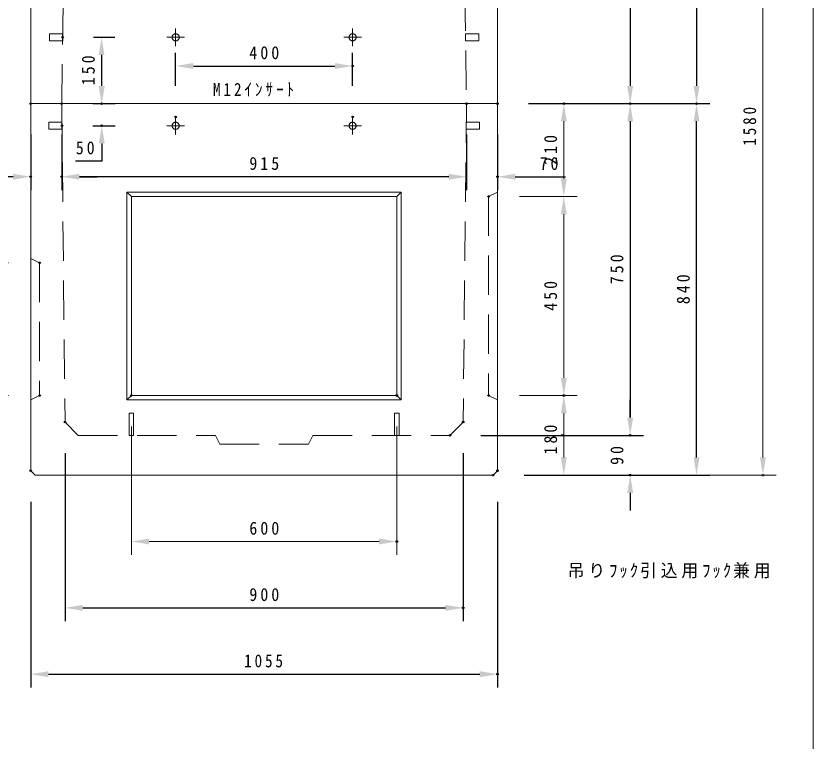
# Model space of a CAD drawing. Units: millimetres, scale not verified. Extents: x -4060 to 4060, y -2828 to 2828.
# Drawn here: x 2258 to 4060, y 0 to 1639 of the extents above; entities that cross this region are included whole.
import ezdxf

# ---------------------------------------------------------------- set-up
doc = ezdxf.new("R2010")
doc.units = ezdxf.units.MM
doc.header["$LTSCALE"] = 7
doc.header["$PDMODE"] = 32
doc.header["$PDSIZE"] = 3.5
doc.linetypes.add('USER1', pattern=[19.05, 12.7, -6.35])
for name, color, linetype, lineweight in [('0-1_DASHED', 7, 'USER1', 18), ('0-5_TXT', 7, 'Continuous', 18), ('0-7_LAYER', 7, 'Continuous', 18), ('0-A_NO', 7, 'Continuous', 18), ('0-B_NO2', 7, 'USER1', 18)]:
    doc.layers.add(name, color=color, linetype=linetype, lineweight=lineweight)
doc.layers.add('0-2_DIM', color=7, linetype='Continuous')
doc.layers.add('0-8_Defpoints', color=7, linetype='Continuous')
doc.styles.add('ＭＳ ゴシック', font='')
doc.styles.get('ＭＳ ゴシック').set_extended_font_data('MS Gothic')

# ---------------------------------------------------------------- blocks, each defined once
blk = doc.blocks.new('D47')
at = {"layer": '0-2_DIM'}
for p, q in [((6542.131, 4338.714), (6542.131, 4378.714)), ((6521.611, 4298.714), (6572.131, 4298.714)), ((6522.131, 4248.714), (6572.131, 4248.714))]:
    blk.add_line(p, q, dxfattribs=at)
blk.add_lwpolyline([(6542.131, 4208.714), (6542.131, 4168.714), (6483.1, 4168.714)], dxfattribs=at)
for points in [[(6535.465, 4338.714), (6548.798, 4338.714), (6542.131, 4298.714)], [(6535.465, 4208.714), (6548.798, 4208.714), (6542.131, 4248.714)]]:
    blk.add_solid(points, dxfattribs=at)
at = {"layer": '0-8_Defpoints'}
for p in [(6451.611, 4298.714), (6452.131, 4248.714), (6542.131, 4248.714)]:
    blk.add_point(p, dxfattribs=at)
at = {"layer": '0-2_DIM', "insert": (6483.416, 4183.714), "char_height": 29.33, "attachment_point": 7, "style": 'ＭＳ ゴシック'}
blk.add_mtext('\\T1.37;\\W0.9;50', dxfattribs=at)
blk = doc.blocks.new('D48')
at = {"layer": '0-8_Defpoints'}
for p in [(6401.611, 3938.714), (6231.611, 3638.714), (6401.611, 3638.714)]:
    blk.add_point(p, dxfattribs=at)
at = {"layer": '0-A_NO'}
for p, q in [((6331.611, 3938.714), (6201.611, 3938.714)), ((6231.611, 3898.714), (6231.611, 3678.714)), ((6331.611, 3638.714), (6201.611, 3638.714))]:
    blk.add_line(p, q, dxfattribs=at)
for points in [[(6224.944, 3898.714), (6238.277, 3898.714), (6231.611, 3938.714)], [(6224.944, 3678.714), (6238.277, 3678.714), (6231.611, 3638.714)]]:
    blk.add_solid(points, dxfattribs=at)
at = {"layer": '0-A_NO', "insert": (6216.611, 3755.314), "char_height": 29.33, "attachment_point": 7, "rotation": 90, "style": 'ＭＳ ゴシック'}
blk.add_mtext('\\T1.38;\\W0.9;300', dxfattribs=at)
blk = doc.blocks.new('D49')
at = {"layer": '0-2_DIM'}
for p, q in [((6381.611, 4228.714), (6381.611, 4103.438)), ((6451.611, 4228.714), (6451.611, 4103.438)), ((6341.611, 4133.438), (6227.579, 4133.438)), ((6491.611, 4133.438), (6531.611, 4133.438))]:
    blk.add_line(p, q, dxfattribs=at)
for points in [[(6341.611, 4140.105), (6341.611, 4126.771), (6381.611, 4133.438)], [(6491.611, 4140.105), (6491.611, 4126.771), (6451.611, 4133.438)]]:
    blk.add_solid(points, dxfattribs=at)
at = {"layer": '0-8_Defpoints'}
for p in [(6381.611, 4298.714), (6451.611, 4298.714), (6381.611, 4133.438)]:
    blk.add_point(p, dxfattribs=at)
at = {"layer": '0-2_DIM', "insert": (6242.895, 4148.438), "char_height": 29.33, "attachment_point": 7, "style": 'ＭＳ ゴシック'}
blk.add_mtext('\\T1.37;\\W0.9;70', dxfattribs=at)
blk = doc.blocks.new('D50')
at = {"layer": '0-2_DIM'}
for p, q in [((7366.611, 4228.714), (7366.611, 4103.438)), ((7436.611, 4228.714), (7436.611, 4103.438)), ((7326.611, 4133.438), (7286.611, 4133.438)), ((7476.611, 4133.438), (7590.642, 4133.438))]:
    blk.add_line(p, q, dxfattribs=at)
for points in [[(7326.611, 4140.105), (7326.611, 4126.771), (7366.611, 4133.438)], [(7476.611, 4140.105), (7476.611, 4126.771), (7436.611, 4133.438)]]:
    blk.add_solid(points, dxfattribs=at)
at = {"layer": '0-8_Defpoints'}
for p in [(7366.611, 4298.714), (7436.611, 4298.714), (7436.611, 4133.438)]:
    blk.add_point(p, dxfattribs=at)
at = {"layer": '0-2_DIM', "insert": (7531.926, 4148.438), "char_height": 29.33, "attachment_point": 7, "style": 'ＭＳ ゴシック'}
blk.add_mtext('\\T1.37;\\W0.9;70', dxfattribs=at)
blk = doc.blocks.new('D51')
at = {"layer": '0-2_DIM'}
for p, q in [((6451.611, 4228.714), (6451.611, 4103.438)), ((7366.611, 4228.714), (7366.611, 4103.438)), ((7326.611, 4133.438), (6491.611, 4133.438))]:
    blk.add_line(p, q, dxfattribs=at)
for points in [[(6491.611, 4140.105), (6491.611, 4126.771), (6451.611, 4133.438)], [(7326.611, 4140.105), (7326.611, 4126.771), (7366.611, 4133.438)]]:
    blk.add_solid(points, dxfattribs=at)
at = {"layer": '0-8_Defpoints'}
for p in [(6451.611, 4298.714), (7366.611, 4298.714), (6451.611, 4133.438)]:
    blk.add_point(p, dxfattribs=at)
at = {"layer": '0-2_DIM', "insert": (6875.711, 4148.438), "char_height": 29.33, "attachment_point": 7, "style": 'ＭＳ ゴシック'}
blk.add_mtext('\\T1.38;\\W0.9;915', dxfattribs=at)
blk = doc.blocks.new('D52')
at = {"layer": '0-2_DIM'}
for p, q in [((6381.611, 3398.714), (6381.611, 2978.714)), ((7436.611, 3398.714), (7436.611, 2978.714)), ((6421.611, 3008.714), (7396.611, 3008.714))]:
    blk.add_line(p, q, dxfattribs=at)
for points in [[(6421.611, 3015.381), (6421.611, 3002.048), (6381.611, 3008.714)], [(7396.611, 3015.381), (7396.611, 3002.048), (7436.611, 3008.714)]]:
    blk.add_solid(points, dxfattribs=at)
at = {"layer": '0-8_Defpoints'}
for p in [(6381.611, 3468.714), (7436.611, 3468.714), (7436.611, 3008.714)]:
    blk.add_point(p, dxfattribs=at)
at = {"layer": '0-2_DIM', "insert": (6864.011, 3023.714), "char_height": 29.33, "attachment_point": 7, "style": 'ＭＳ ゴシック'}
blk.add_mtext('\\T1.39;\\W0.85;1055', dxfattribs=at)
blk = doc.blocks.new('D53')
at = {"layer": '0-2_DIM'}
for p, q in [((6459.111, 3508.714), (6459.111, 3128.714)), ((7359.111, 3508.714), (7359.111, 3128.714)), ((6499.111, 3158.714), (7319.111, 3158.714))]:
    blk.add_line(p, q, dxfattribs=at)
for points in [[(6499.111, 3165.381), (6499.111, 3152.048), (6459.111, 3158.714)], [(7319.111, 3165.381), (7319.111, 3152.048), (7359.111, 3158.714)]]:
    blk.add_solid(points, dxfattribs=at)
at = {"layer": '0-8_Defpoints'}
for p in [(6459.111, 3578.714), (7359.111, 3578.714), (7359.111, 3158.714)]:
    blk.add_point(p, dxfattribs=at)
at = {"layer": '0-2_DIM', "insert": (6875.711, 3173.714), "char_height": 29.33, "attachment_point": 7, "style": 'ＭＳ ゴシック'}
blk.add_mtext('\\T1.38;\\W0.9;900', dxfattribs=at)
blk = doc.blocks.new('D54')
at = {"layer": '0-8_Defpoints'}
for p in [(6609.111, 3638.714), (7209.111, 3638.714), (7209.111, 3308.714)]:
    blk.add_point(p, dxfattribs=at)
at = {"layer": '0-A_NO'}
for p, q in [((6609.111, 3568.714), (6609.111, 3278.714)), ((7209.111, 3568.714), (7209.111, 3278.714)), ((6649.111, 3308.714), (7169.111, 3308.714))]:
    blk.add_line(p, q, dxfattribs=at)
for points in [[(6649.111, 3315.381), (6649.111, 3302.048), (6609.111, 3308.714)], [(7169.111, 3315.381), (7169.111, 3302.048), (7209.111, 3308.714)]]:
    blk.add_solid(points, dxfattribs=at)
at = {"layer": '0-A_NO', "insert": (6875.711, 3323.714), "char_height": 29.33, "attachment_point": 7, "style": 'ＭＳ ゴシック'}
blk.add_mtext('\\T1.38;\\W0.9;600', dxfattribs=at)
blk = doc.blocks.new('D55')
at = {"layer": '0-8_Defpoints'}
for p in [(7416.611, 3638.714), (7586.611, 3638.714), (7426.611, 3458.714)]:
    blk.add_point(p, dxfattribs=at)
at = {"layer": '0-A_NO'}
for p, q in [((7486.611, 3638.714), (7616.611, 3638.714)), ((7586.611, 3498.714), (7586.611, 3598.714)), ((7496.611, 3458.714), (7616.611, 3458.714))]:
    blk.add_line(p, q, dxfattribs=at)
for points in [[(7579.944, 3598.714), (7593.277, 3598.714), (7586.611, 3638.714)], [(7579.944, 3498.714), (7593.277, 3498.714), (7586.611, 3458.714)]]:
    blk.add_solid(points, dxfattribs=at)
at = {"layer": '0-A_NO', "insert": (7571.611, 3505.415), "char_height": 29.33, "attachment_point": 7, "rotation": 90, "style": 'ＭＳ ゴシック'}
blk.add_mtext('\\T1.38;\\W0.9;180', dxfattribs=at)
blk = doc.blocks.new('D56')
at = {"layer": '0-2_DIM'}
for p, q in [((7506.611, 4298.714), (7916.611, 4298.714)), ((7886.611, 3498.714), (7886.611, 4258.714)), ((7496.611, 3458.714), (7916.611, 3458.714))]:
    blk.add_line(p, q, dxfattribs=at)
for points in [[(7879.944, 4258.714), (7893.277, 4258.714), (7886.611, 4298.714)], [(7879.944, 3498.714), (7893.277, 3498.714), (7886.611, 3458.714)]]:
    blk.add_solid(points, dxfattribs=at)
at = {"layer": '0-8_Defpoints'}
for p in [(7436.611, 4298.714), (7886.611, 4298.714), (7426.611, 3458.714)]:
    blk.add_point(p, dxfattribs=at)
at = {"layer": '0-2_DIM', "insert": (7871.611, 3845.314), "char_height": 29.33, "attachment_point": 7, "rotation": 90, "style": 'ＭＳ ゴシック'}
blk.add_mtext('\\T1.38;\\W0.9;840', dxfattribs=at)
blk = doc.blocks.new('D57')
at = {"layer": '0-2_DIM'}
for p, q in [((7736.611, 3588.714), (7736.611, 3628.714)), ((7652.861, 3548.714), (7766.611, 3548.714)), ((7496.611, 3458.714), (7766.611, 3458.714)), ((7736.611, 3418.714), (7736.611, 3378.714))]:
    blk.add_line(p, q, dxfattribs=at)
for points in [[(7729.944, 3588.714), (7743.277, 3588.714), (7736.611, 3548.714)], [(7729.944, 3418.714), (7743.277, 3418.714), (7736.611, 3458.714)]]:
    blk.add_solid(points, dxfattribs=at)
at = {"layer": '0-8_Defpoints'}
for p in [(7582.861, 3548.714), (7426.611, 3458.714), (7736.611, 3458.714)]:
    blk.add_point(p, dxfattribs=at)
at = {"layer": '0-2_DIM', "insert": (7721.611, 3482.014), "char_height": 29.33, "attachment_point": 7, "rotation": 90, "style": 'ＭＳ ゴシック'}
blk.add_mtext('\\T1.37;\\W0.9;90', dxfattribs=at)
blk = doc.blocks.new('D58')
at = {"layer": '0-2_DIM'}
for p, q in [((7506.611, 4298.714), (7766.611, 4298.714)), ((7736.611, 4258.714), (7736.611, 3588.714)), ((7399.111, 3548.714), (7766.611, 3548.714))]:
    blk.add_line(p, q, dxfattribs=at)
for points in [[(7729.944, 4258.714), (7743.277, 4258.714), (7736.611, 4298.714)], [(7729.944, 3588.714), (7743.277, 3588.714), (7736.611, 3548.714)]]:
    blk.add_solid(points, dxfattribs=at)
at = {"layer": '0-8_Defpoints'}
for p in [(7436.611, 4298.714), (7329.111, 3548.714), (7736.611, 3548.714)]:
    blk.add_point(p, dxfattribs=at)
at = {"layer": '0-2_DIM', "insert": (7721.611, 3890.314), "char_height": 29.33, "attachment_point": 7, "rotation": 90, "style": 'ＭＳ ゴシック'}
blk.add_mtext('\\T1.38;\\W0.9;750', dxfattribs=at)
blk = doc.blocks.new('D59')
at = {"layer": '0-8_Defpoints'}
for p in [(7416.611, 4088.714), (7416.611, 3638.714), (7586.611, 3638.714)]:
    blk.add_point(p, dxfattribs=at)
at = {"layer": '0-A_NO'}
for p, q in [((7486.611, 4088.714), (7616.611, 4088.714)), ((7586.611, 4048.714), (7586.611, 3678.714)), ((7486.611, 3638.714), (7616.611, 3638.714))]:
    blk.add_line(p, q, dxfattribs=at)
for points in [[(7579.944, 4048.714), (7593.277, 4048.714), (7586.611, 4088.714)], [(7579.944, 3678.714), (7593.277, 3678.714), (7586.611, 3638.714)]]:
    blk.add_solid(points, dxfattribs=at)
at = {"layer": '0-A_NO', "insert": (7571.611, 3830.314), "char_height": 29.33, "attachment_point": 7, "rotation": 90, "style": 'ＭＳ ゴシック'}
blk.add_mtext('\\T1.38;\\W0.9;450', dxfattribs=at)
blk = doc.blocks.new('D60')
at = {"layer": '0-8_Defpoints'}
for p in [(7436.611, 4298.714), (7586.611, 4298.714), (7416.611, 4088.714)]:
    blk.add_point(p, dxfattribs=at)
at = {"layer": '0-A_NO'}
for p, q in [((7506.611, 4298.714), (7616.611, 4298.714)), ((7586.611, 4128.714), (7586.611, 4258.714)), ((7486.611, 4088.714), (7616.611, 4088.714))]:
    blk.add_line(p, q, dxfattribs=at)
for points in [[(7579.944, 4258.714), (7593.277, 4258.714), (7586.611, 4298.714)], [(7579.944, 4128.714), (7593.277, 4128.714), (7586.611, 4088.714)]]:
    blk.add_solid(points, dxfattribs=at)
at = {"layer": '0-A_NO', "insert": (7571.607, 4160.314), "char_height": 29.33, "attachment_point": 7, "rotation": 90, "style": 'ＭＳ ゴシック'}
blk.add_mtext('\\T1.38;\\W0.9;210', dxfattribs=at)
blk = doc.blocks.new('D74')
at = {"layer": '0-2_DIM'}
for p, q in [((6523.774, 4448.714), (6571.611, 4448.714)), ((6541.611, 4408.714), (6541.611, 4338.714)), ((6521.611, 4298.714), (6571.611, 4298.714))]:
    blk.add_line(p, q, dxfattribs=at)
for points in [[(6534.944, 4408.714), (6548.277, 4408.714), (6541.611, 4448.714)], [(6534.944, 4338.714), (6548.277, 4338.714), (6541.611, 4298.714)]]:
    blk.add_solid(points, dxfattribs=at)
at = {"layer": '0-8_Defpoints'}
for p in [(6453.774, 4448.714), (6451.611, 4298.714), (6541.611, 4298.714)]:
    blk.add_point(p, dxfattribs=at)
at = {"layer": '0-2_DIM', "insert": (6526.611, 4340.314), "char_height": 29.33, "attachment_point": 7, "rotation": 90, "style": 'ＭＳ ゴシック'}
blk.add_mtext('\\T1.38;\\W0.9;150', dxfattribs=at)
blk = doc.blocks.new('D76')
at = {"layer": '0-2_DIM'}
for p, q in [((7496.611, 4938.714), (7916.611, 4938.714)), ((7886.611, 4898.714), (7886.611, 4338.714)), ((7506.611, 4298.714), (7916.611, 4298.714))]:
    blk.add_line(p, q, dxfattribs=at)
for points in [[(7879.944, 4898.714), (7893.277, 4898.714), (7886.611, 4938.714)], [(7879.944, 4338.714), (7893.277, 4338.714), (7886.611, 4298.714)]]:
    blk.add_solid(points, dxfattribs=at)
at = {"layer": '0-8_Defpoints'}
for p in [(7426.611, 4938.714), (7436.611, 4298.714), (7886.611, 4298.714)]:
    blk.add_point(p, dxfattribs=at)
at = {"layer": '0-2_DIM', "insert": (7871.611, 4585.314), "char_height": 29.33, "attachment_point": 7, "rotation": 90, "style": 'ＭＳ ゴシック'}
blk.add_mtext('\\T1.38;\\W0.9;640', dxfattribs=at)
blk = doc.blocks.new('D78')
at = {"layer": '0-2_DIM'}
for p, q in [((7399.111, 4848.714), (7766.611, 4848.714)), ((7736.611, 4808.714), (7736.611, 4338.714)), ((7506.611, 4298.714), (7766.611, 4298.714))]:
    blk.add_line(p, q, dxfattribs=at)
for points in [[(7729.944, 4808.714), (7743.277, 4808.714), (7736.611, 4848.714)], [(7729.944, 4338.714), (7743.277, 4338.714), (7736.611, 4298.714)]]:
    blk.add_solid(points, dxfattribs=at)
at = {"layer": '0-8_Defpoints'}
for p in [(7329.111, 4848.714), (7436.611, 4298.714), (7736.611, 4298.714)]:
    blk.add_point(p, dxfattribs=at)
at = {"layer": '0-2_DIM', "insert": (7721.611, 4540.314), "char_height": 29.33, "attachment_point": 7, "rotation": 90, "style": 'ＭＳ ゴシック'}
blk.add_mtext('\\T1.38;\\W0.9;550', dxfattribs=at)
blk = doc.blocks.new('D81')
at = {"layer": '0-5_TXT'}
for p, q in [((7399.111, 5038.714), (8066.611, 5038.714)), ((8036.611, 4998.714), (8036.611, 3498.714)), ((7496.611, 3458.714), (8066.611, 3458.714))]:
    blk.add_line(p, q, dxfattribs=at)
for points in [[(8029.944, 4998.714), (8043.277, 4998.714), (8036.611, 5038.714)], [(8029.944, 3498.714), (8043.277, 3498.714), (8036.611, 3458.714)]]:
    blk.add_solid(points, dxfattribs=at)
at = {"layer": '0-8_Defpoints'}
for p in [(7329.111, 5038.714), (7426.611, 3458.714), (8036.611, 3458.714)]:
    blk.add_point(p, dxfattribs=at)
at = {"layer": '0-5_TXT', "insert": (8021.611, 4203.614), "char_height": 29.33, "attachment_point": 7, "rotation": 90, "style": 'ＭＳ ゴシック'}
blk.add_mtext('\\T1.39;\\W0.85;1580', dxfattribs=at)
blk = doc.blocks.new('D84')
at = {"layer": '0-2_DIM'}
for p, q in [((6709.111, 4338.714), (6709.111, 4413.762)), ((7109.111, 4338.714), (7109.111, 4413.762)), ((6749.111, 4383.762), (7069.111, 4383.762))]:
    blk.add_line(p, q, dxfattribs=at)
for points in [[(6749.111, 4390.429), (6749.111, 4377.095), (6709.111, 4383.762)], [(7069.111, 4390.429), (7069.111, 4377.095), (7109.111, 4383.762)]]:
    blk.add_solid(points, dxfattribs=at)
at = {"layer": '0-8_Defpoints'}
for p in [(7109.111, 4383.762), (6709.111, 4268.714), (7109.111, 4268.714)]:
    blk.add_point(p, dxfattribs=at)
at = {"layer": '0-2_DIM', "insert": (6875.711, 4398.762), "char_height": 29.33, "attachment_point": 7, "style": 'ＭＳ ゴシック'}
blk.add_mtext('\\T1.38;\\W0.9;400', dxfattribs=at)

msp = doc.modelspace()

# ---------------------------------------------------------------- linework, layer by layer
at = {"layer": '0-1_DASHED'}
for p, q in [((2361.611, 1441.214), (2369.111, 1961.214)), ((3269.111, 1961.214), (3276.611, 1441.214)), ((2361.611, 1441.214), (2369.111, 721.214)), ((3276.611, 1441.214), (3269.111, 721.214)), ((2369.111, 721.214), (2399.111, 691.214)), ((3239.111, 691.214), (3269.111, 721.214)), ((2399.111, 691.214), (2709.111, 691.214)), ((2709.111, 691.214), (2719.111, 671.214)), ((2929.111, 691.214), (2919.111, 671.214)), ((2929.111, 691.214), (3239.111, 691.214)), ((2719.111, 671.214), (2919.111, 671.214))]:
    msp.add_line(p, q, dxfattribs=at)
for points in [[(2333.774, 1583.214), (2363.774, 1583.214), (2363.774, 1599.214), (2333.774, 1599.214)], [(3304.447, 1583.214), (3274.447, 1583.214), (3274.447, 1599.214), (3304.447, 1599.214)], [(2332.131, 1383.214), (2362.131, 1383.214), (2362.131, 1399.214), (2332.131, 1399.214)], [(3306.09, 1383.214), (3276.09, 1383.214), (3276.09, 1399.214), (3306.09, 1399.214)], [(2524.111, 741.214), (2514.111, 741.214), (2514.111, 691.214), (2524.111, 691.214)], [(3114.111, 741.214), (3124.111, 741.214), (3124.111, 691.214), (3114.111, 691.214)]]:
    msp.add_lwpolyline(points, close=True, dxfattribs=at)
for centre in [(2619.111, 1591.214), (3019.111, 1591.214), (2619.111, 1391.214), (3019.111, 1391.214)]:
    msp.add_circle(centre, 8, dxfattribs=at)
at = {"layer": '0-7_LAYER'}
for p, q in [((2619.111, 1571.214), (2619.111, 1611.214)), ((3019.111, 1571.214), (3019.111, 1611.214)), ((2599.111, 1591.214), (2639.111, 1591.214)), ((2999.111, 1591.214), (3039.111, 1591.214)), ((2619.111, 1371.214), (2619.111, 1411.214)), ((3019.111, 1371.214), (3019.111, 1411.214)), ((2599.111, 1391.214), (2639.111, 1391.214)), ((2999.111, 1391.214), (3039.111, 1391.214))]:
    msp.add_line(p, q, dxfattribs=at)
for points in [[(-4060, -2827.5), (-4060, 2827.5), (4060, 2827.5), (4060, -2827.5)], [(4060, -2827.5), (-4060, -2827.5), (-4060, 2827.5), (4060, 2827.5)], [(2291.611, 1441.214), (3346.611, 1441.214), (3346.611, 2071.214), (3336.611, 2081.214), (2301.611, 2081.214), (2291.611, 2071.214)], [(2301.611, 601.214), (3336.611, 601.214), (3346.611, 611.214), (3346.611, 1441.214), (2291.611, 1441.214), (2291.611, 611.214)]]:
    msp.add_lwpolyline(points, close=True, dxfattribs=at)
at = {"layer": '0-A_NO'}
for p, q in [((3119.111, 1231.214), (3129.111, 1241.214)), ((2519.111, 781.214), (2509.111, 771.214)), ((3119.111, 781.214), (3129.111, 771.214))]:
    msp.add_line(p, q, dxfattribs=at)
msp.add_lwpolyline([(2509.111, 1241.214), (2519.111, 1231.214), (3119.111, 1231.214), (3119.111, 781.214), (2519.111, 781.214), (2519.111, 1231.214)], dxfattribs=at)
msp.add_lwpolyline([(2509.111, 1241.214), (3129.111, 1241.214), (3129.111, 771.214), (2509.111, 771.214)], close=True, dxfattribs=at)
at = {"layer": '0-B_NO2'}
for p, q in [((3346.611, 1241.214), (3326.611, 1231.214)), ((3326.611, 1231.214), (3326.611, 781.214)), ((2291.611, 1091.214), (2311.611, 1081.214)), ((2311.611, 1081.214), (2311.611, 781.214)), ((2311.611, 781.214), (2291.611, 771.214)), ((3326.611, 781.214), (3346.611, 771.214))]:
    msp.add_line(p, q, dxfattribs=at)

# ---------------------------------------------------------------- block references
at = {"layer": '0-2_DIM'}
for name in ['D76', 'D78', 'D74', 'D84', 'D47', 'D49', 'D51', 'D50', 'D58', 'D56', 'D57', 'D53', 'D52']:
    msp.add_blockref(name, (-4090, -2857.5), dxfattribs=at)
at = {"layer": '0-5_TXT'}
msp.add_blockref('D81', (-4090, -2857.5), dxfattribs=at)
at = {"layer": '0-A_NO'}
for name in ['D60', 'D59', 'D48', 'D54', 'D55']:
    msp.add_blockref(name, (-4090, -2857.5), dxfattribs=at)

# ---------------------------------------------------------------- texts
at = {"layer": '0-5_TXT', "char_height": 29.33, "attachment_point": 7, "style": 'ＭＳ ゴシック'}
for s, insert in [('\\T1.4;\\W0.85;M12ｲﾝｻｰﾄ', (2703.542, 1457.316)), ('\\T1.23;\\W0.95;吊りﾌｯｸ引込用ﾌｯｸ兼用', (3505.304, 367.675))]:
    msp.add_mtext(s, dxfattribs=dict(at, insert=insert))

doc.saveas('drawing.dxf')
